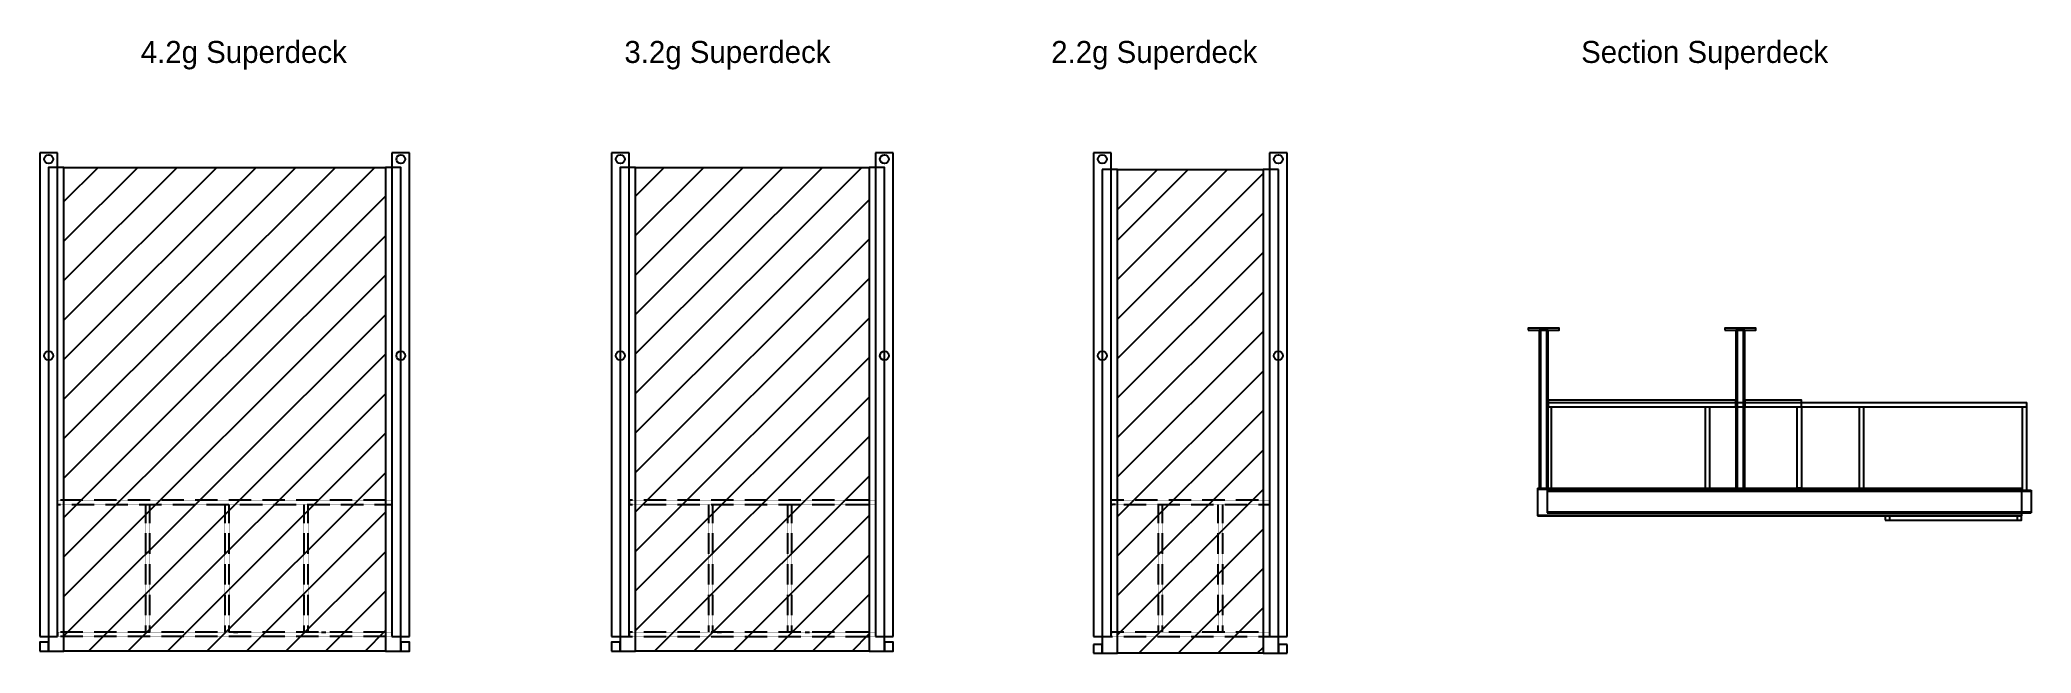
# Model space of a CAD drawing. Header units: millimetres. Extents: x 86982 to 109607, y -50106 to -43131.
import ezdxf

# ---------------------------------------------------------------- set-up
doc = ezdxf.new("R2010")
doc.units = ezdxf.units.MM
doc.linetypes.add('KwikScaf_DASHED', pattern=[3.75, 2.5, -1.25])
doc.layers.get('0').update_dxf_attribs({"linetype": 'CONTINUOUS'})
doc.styles.add('ARCH', font='archd.shx', dxfattribs={"height": 250})

# ---------------------------------------------------------------- blocks, each defined once
blk = doc.blocks.new('2.2g Deck')
at = {"color": 40}
for p, q in [((-827, 5500), (-1000, 5500)), ((-1000, 5500), (-1000, 0)), ((-827, 5494), (-821, 5500)), ((-827, 5045), (-372, 5500)), ((-827, 4698), (-25, 5500)), ((-827, 4249), (424, 5500)), ((-827, 0), (-827, 5500)), ((-827, 5500), (826, 5500)), ((-827, 3800), (826, 5453)), ((1000, 5500), (826, 5500)), ((826, 5500), (826, 0)), ((1000, 0), (1000, 5500)), ((-827, 3351), (826, 5004)), ((-827, 2902), (826, 4555)), ((-827, 2453), (826, 4106)), ((-827, 2004), (826, 3657)), ((-827, 1555), (826, 3208)), ((-827, 1106), (826, 2759)), ((-827, 657), (826, 2310)), ((-827, 208), (826, 1861)), ((-586, 0), (826, 1412)), ((-137, 0), (826, 963)), ((312, 0), (826, 514)), ((-1000, 100), (-1100, 100)), ((-1100, 100), (-1100, 0)), ((-1100, 0), (-1000, 0)), ((-1000, 0), (-1000, 100)), ((-1000, 0), (-827, 0)), ((826, 0), (-827, 0)), ((761, 0), (826, 65)), ((826, 0), (1000, 0)), ((1100, 100), (1000, 100)), ((1000, 100), (1000, 0)), ((1000, 0), (1100, 0)), ((1100, 0), (1100, 100))]:
    blk.add_line(p, q, dxfattribs=at)
blk = doc.blocks.new('2.2g Brace')
at = {"color": 253}
for p, q in [((-900, 5500), (-1100, 5500)), ((-1100, 5500), (-1100, 0)), ((-900, 0), (-900, 5500)), ((1100, 5500), (900, 5500)), ((900, 5500), (900, 0)), ((1100, 0), (1100, 5500)), ((1100, 1500), (1100, 1550)), ((-1100, 0), (-900, 0)), ((900, 0), (1100, 0)), ((1100, 0), (1100, 50))]:
    blk.add_line(p, q, dxfattribs=at)
at = {"color": 253, "linetype": 'KwikScaf_DASHED'}
for p, q in [((900, 1550), (-900, 1550)), ((-900, 1500), (900, 1500)), ((-850, 1500), (-900, 1500)), ((-367, 1500), (-367, 50)), ((-317, 50), (-317, 1500)), ((317, 50), (317, 1500)), ((367, 1500), (367, 50)), ((900, 50), (-900, 50)), ((-900, 50), (-850, 50)), ((-900, 0), (900, 0))]:
    blk.add_line(p, q, dxfattribs=at)
at = {"color": 253}
for centre in [(-1000, 5429), (1000, 5429), (-1000, 3194), (1000, 3194)]:
    blk.add_circle(centre, 50, dxfattribs=at)
blk = doc.blocks.new('2.2g Superdeck')
for name, p in [('2.2g Brace', (0, 189)), ('2.2g Deck', (0, 0))]:
    blk.add_blockref(name, p)
blk = doc.blocks.new('3.2g Deck')
h = blk.add_hatch()
h.set_pattern_fill('ANSI31', color=40, scale=100, style=0)
h.set_pattern_definition([(45, (241251.52, 136717.23), (-224.5064, 224.5064), [])])
h.paths.add_polyline_path([(1326.5, 5500), (-1326.5, 5500), (-1326.5, 0), (1326.5, 0)])
at = {"color": 40}
for p, q in [((-1326.5, 5500), (1326.5, 5500)), ((1326.5, 0), (-1326.5, 0))]:
    blk.add_line(p, q, dxfattribs=at)
for points in [[(-1500.5, 0), (-1326.5, 0), (-1326.5, 5500), (-1500.5, 5500)], [(1326.5, 0), (1500.5, 0), (1500.5, 5500), (1326.5, 5500)], [(-1600.5, 0), (-1500.5, 0), (-1500.5, 100), (-1600.5, 100)], [(1500.5, 0), (1600.5, 0), (1600.5, 100), (1500.5, 100)]]:
    blk.add_lwpolyline(points, close=True, dxfattribs=at)
blk = doc.blocks.new('3.2g Brace')
at = {"color": 253}
for p, q in [((-1400, 5500), (-1600, 5500)), ((-1600, 5500), (-1600, 0)), ((-1400, 0), (-1400, 5500)), ((1600, 5500), (1400, 5500)), ((1400, 5500), (1400, 0)), ((1600, 0), (1600, 5500)), ((-1400, 1550), (-1400, 1500)), ((1600, 1500), (1600, 1550)), ((-1600, 0), (-1400, 0)), ((-1400, 50), (-1400, 0)), ((1400, 0), (1600, 0)), ((1600, 0), (1600, 50))]:
    blk.add_line(p, q, dxfattribs=at)
at = {"color": 253, "linetype": 'KwikScaf_DASHED'}
for p, q in [((1400, 1550), (-1400, 1550)), ((-1400, 1500), (1400, 1500)), ((-500, 1500), (-500, 50)), ((-450, 50), (-450, 1500)), ((-350, 1500), (-400, 1500)), ((400, 1500), (400, 50)), ((450, 50), (450, 1500)), ((650, 1500), (600, 1500)), ((1400, 50), (-1400, 50)), ((-1400, 0), (1400, 0)), ((-400, 50), (-350, 50)), ((600, 50), (650, 50))]:
    blk.add_line(p, q, dxfattribs=at)
at = {"color": 253}
for centre in [(-1500, 5429), (1500, 5429), (-1500, 3194), (1500, 3194)]:
    blk.add_circle(centre, 50, dxfattribs=at)
blk = doc.blocks.new('3.2g Superdeck')
for name, p in [('3.2g Brace', (0, 165)), ('3.2g Deck', (0, 0))]:
    blk.add_blockref(name, p)
blk = doc.blocks.new('4.2g Brace')
at = {"color": 253}
for p, q in [((-1900, 5500), (-2100, 5500)), ((-2100, 5500), (-2100, 0)), ((-1900, 0), (-1900, 5500)), ((2100, 5500), (1900, 5500)), ((1900, 5500), (1900, 0)), ((2100, 0), (2100, 5500)), ((2100, 1500), (2100, 1550)), ((-2100, 0), (-1900, 0)), ((-1900, 50), (-1900, 0)), ((1900, 0), (2100, 0)), ((2100, 0), (2100, 50))]:
    blk.add_line(p, q, dxfattribs=at)
at = {"color": 253, "linetype": 'KwikScaf_DASHED'}
for p, q in [((1900, 1550), (-1900, 1550)), ((-1900, 1500), (1900, 1500)), ((-900, 1500), (-900, 50)), ((-850, 50), (-850, 1500)), ((0, 1500), (0, 50)), ((50, 50), (50, 1500)), ((150, 1500), (100, 1500)), ((900, 1500), (900, 50)), ((950, 50), (950, 1500)), ((1150, 1500), (1100, 1500)), ((1900, 50), (-1900, 50)), ((1900, 0), (-1900, 0)), ((100, 50), (150, 50)), ((1100, 50), (1150, 50))]:
    blk.add_line(p, q, dxfattribs=at)
at = {"color": 253}
for centre in [(-2000, 5429), (2000, 5429), (-2000, 3194), (2000, 3194)]:
    blk.add_circle(centre, 50, dxfattribs=at)
blk = doc.blocks.new('4.2g Deck')
h = blk.add_hatch()
h.set_pattern_fill('ANSI31', color=40, scale=100, style=0)
h.set_pattern_definition([(45, (-89082.75, 56179.3), (-224.5064, 224.5064), [])])
h.paths.add_polyline_path([(1826.25, 5500), (-1826.25, 5500), (-1826.25, 0), (1826.25, 0)])
at = {"color": 40}
for p, q in [((-1826.25, 5500), (1826.25, 5500)), ((1826.25, 0), (-1826.25, 0))]:
    blk.add_line(p, q, dxfattribs=at)
for points in [[(-2000.25, 0), (-1826.25, 0), (-1826.25, 5500), (-2000.25, 5500)], [(1826.25, 0), (2000.25, 0), (2000.25, 5500), (1826.25, 5500)], [(-2100.25, 0), (-2000.25, 0), (-2000.25, 100), (-2100.25, 100)], [(2000.25, 0), (2100.25, 0), (2100.25, 100), (2000.25, 100)]]:
    blk.add_lwpolyline(points, close=True, dxfattribs=at)
blk = doc.blocks.new('4.2g Superdeck')
for name, p in [('4.2g Brace', (0, 165)), ('4.2g Deck', (0, 0))]:
    blk.add_blockref(name, p)
blk = doc.blocks.new('Section_Deck')
at = {"color": 40}
for p, q in [((0, 256), (0, 1256)), ((0, 1256), (5450, 1256)), ((0, 1206), (5450, 1206)), ((50, 256), (50, 1206)), ((1800, 256), (1800, 1206)), ((1850, 256), (1850, 1206)), ((3550, 256), (3550, 1206)), ((3600, 256), (3600, 1206)), ((5400, 256), (5400, 1206)), ((5450, 256), (5450, 1256)), ((0, 256), (5500, 256)), ((0, 256), (0, 0)), ((0, 245), (5500, 245)), ((5500, 256), (5500, 0)), ((0, 11), (5500, 11)), ((0, 0), (5500, 0))]:
    blk.add_line(p, q, dxfattribs=at)
blk = doc.blocks.new('Section_Prop')
at = {"color": 40}
for points in [[(-175, -20), (175, -20), (175, 0), (-175, 0)], [(-37.5, -1820), (37.5, -1820), (37.5, -20), (-37.5, -20)]]:
    blk.add_lwpolyline(points, close=True, dxfattribs=at)
blk = doc.blocks.new('Section_Props')
for p in [(0, 0), (2235, 0)]:
    blk.add_blockref('Section_Prop', p)
blk = doc.blocks.new('Section_Brace')
at = {"color": 253}
for p, q in [((0, 314), (5500, 314)), ((0, 314), (0, 0)), ((0, 304), (5500, 304)), ((5500, 314), (5500, 0)), ((0, 10), (5500, 10)), ((0, 0), (5500, 0)), ((4000, 0), (4000, -50)), ((5450, 0), (5450, -50))]:
    blk.add_line(p, q, dxfattribs=at)
for points in [[(21, 314), (121, 314), (121, 2114), (21, 2114)], [(2256, 314), (2356, 314), (2356, 2114), (2256, 2114)], [(121, 1241), (2256, 1241), (2256, 1316), (121, 1316)], [(2356, 1241), (3000, 1241), (3000, 1316), (2356, 1316)], [(2950, 1241), (3000, 1241), (3000, 314), (2950, 314)], [(3950, -50), (5500, -50), (5500, 0), (3950, 0)]]:
    blk.add_lwpolyline(points, close=True, dxfattribs=at)
blk = doc.blocks.new('Section_Loading_Bay')
for name, p in [('Section_Props', (-3879, 2134)), ('Section_Brace', (-3950, 0)), ('Section_Deck', (-3840, 35))]:
    blk.add_blockref(name, p)

msp = doc.modelspace()

# ---------------------------------------------------------------- block references
for name, p in [('4.2g Superdeck', (89083, -50082)), ('3.2g Superdeck', (95078, -50082)), ('2.2g Superdeck', (100054, -50106)), ('Section_Loading_Bay', (107947, -48545))]:
    msp.add_blockref(name, p)

# ---------------------------------------------------------------- texts
at = {"char_height": 250, "attachment_point": 1, "style": 'ARCH'}
for s, insert, width in [('4.2g Superdeck', (88129, -43144), 2921.17), ('3.2g Superdeck', (93624, -43144), 2921.17), ('2.2g Superdeck', (98473, -43144), 2921.17), ('Section Superdeck', (104494, -43144), 4071.19)]:
    msp.add_mtext(s, dxfattribs=dict(at, insert=insert, width=width))

doc.saveas('drawing.dxf')
